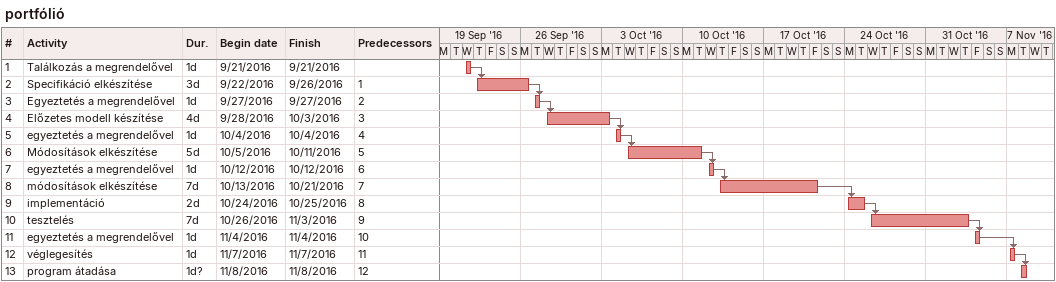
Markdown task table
portfólió

| ID | Task | Duration | Start | Finish | Predecessors |
|---|---|---|---|---|---|
| 1 | Találkozás a megrendelővel | 1d | 2016-09-21 | 2016-09-21 |  |
| 2 | Specifikáció elkészítése | 3d | 2016-09-22 | 2016-09-26 | 1 |
| 3 | Egyeztetés a megrendelővel | 1d | 2016-09-27 | 2016-09-27 | 2 |
| 4 | Előzetes modell készítése | 4d | 2016-09-28 | 2016-10-03 | 3 |
| 5 | egyeztetés a megrendelővel | 1d | 2016-10-04 | 2016-10-04 | 4 |
| 6 | Módosítások elkészítése | 5d | 2016-10-05 | 2016-10-11 | 5 |
| 7 | egyeztetés a megrendelővel | 1d | 2016-10-12 | 2016-10-12 | 6 |
| 8 | módosítások elkészítése | 7d | 2016-10-13 | 2016-10-21 | 7 |
| 9 | implementáció | 2d | 2016-10-24 | 2016-10-25 | 8 |
| 10 | tesztelés | 7d | 2016-10-26 | 2016-11-03 | 9 |
| 11 | egyeztetés a megrendelővel | 1d | 2016-11-04 | 2016-11-04 | 10 |
| 12 | véglegesítés | 1d | 2016-11-07 | 2016-11-07 | 11 |
| 13 | program átadása | 1d? | 2016-11-08 | 2016-11-08 | 12 |
